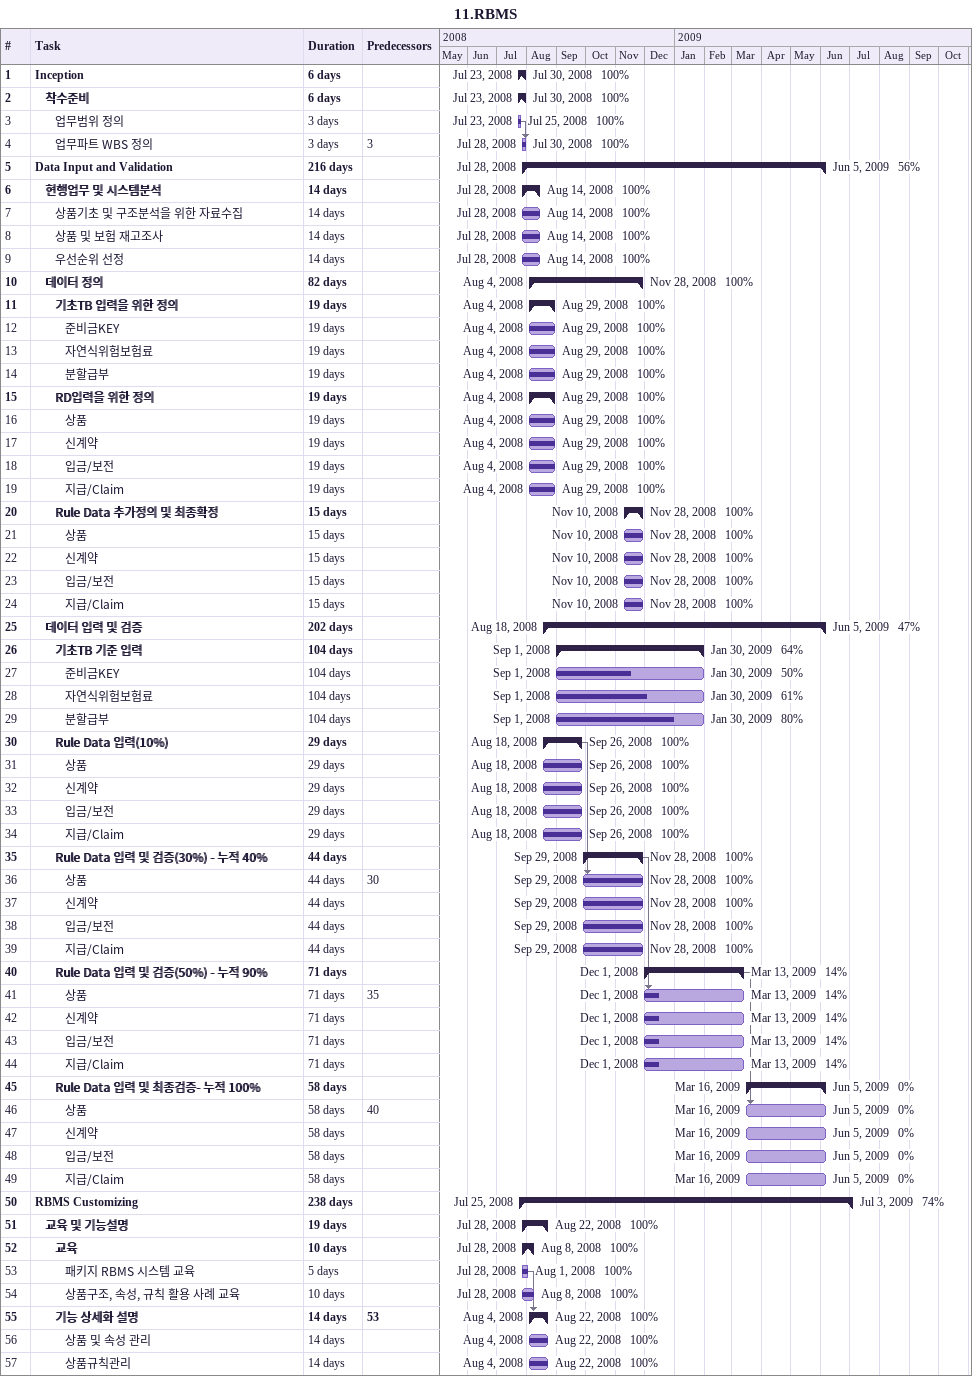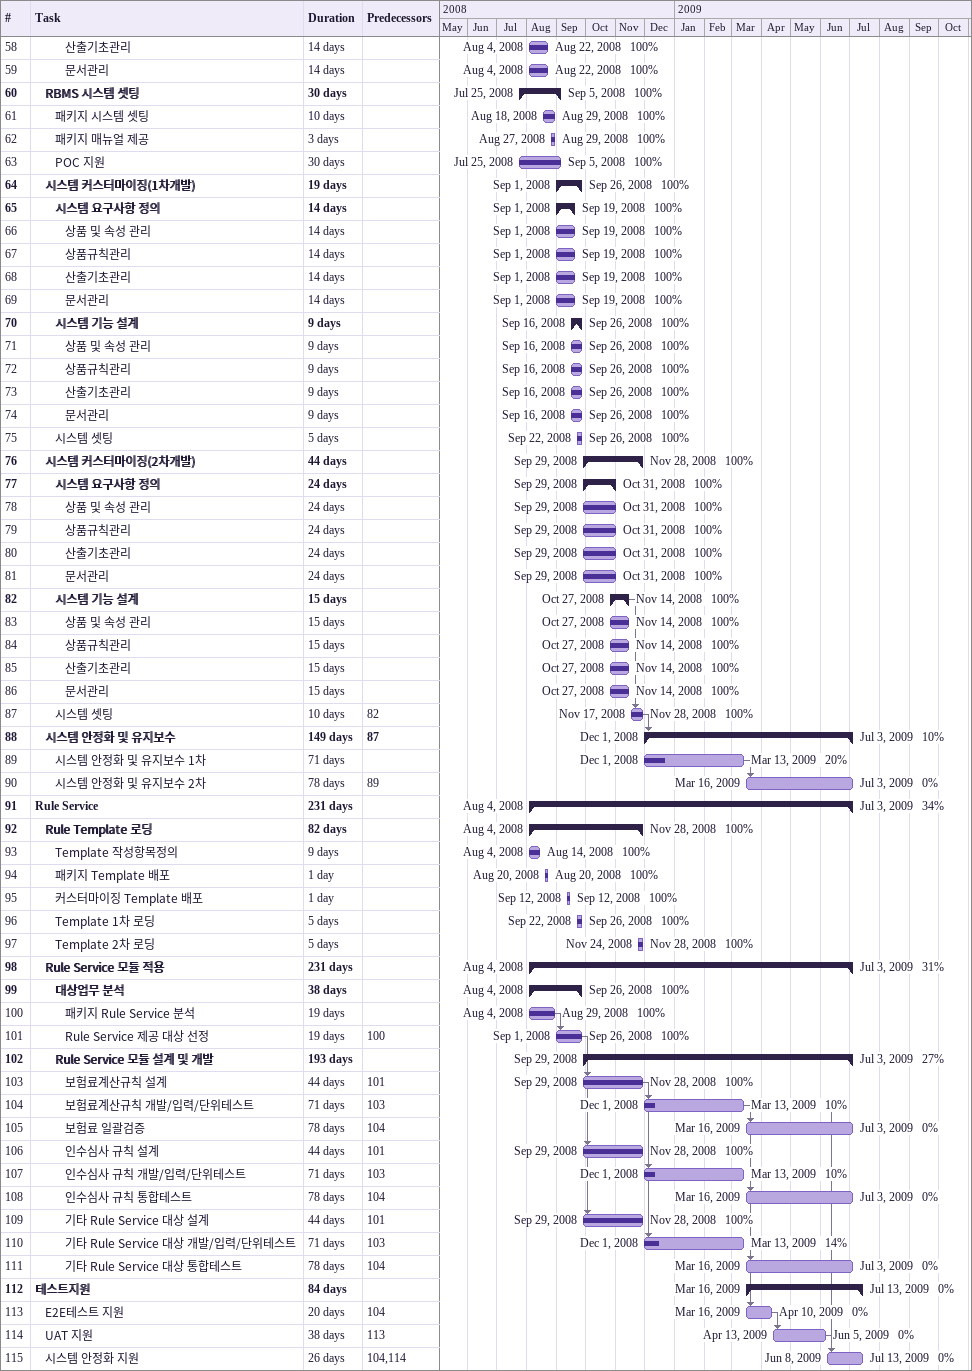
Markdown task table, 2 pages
11.RBMS

| ID | Level | Task | Duration | Start | Finish | Predecessors | % complete |
|---|---|---|---|---|---|---|---|
| 1 | 1 | **Inception** | 6d | 2008-07-23 | 2008-07-30 |  | 100 |
| 2 | 2 | **착수준비** | 6d | 2008-07-23 | 2008-07-30 |  | 100 |
| 3 | 3 | 업무범위 정의 | 3d | 2008-07-23 | 2008-07-25 |  | 100 |
| 4 | 3 | 업무파트 WBS 정의 | 3d | 2008-07-28 | 2008-07-30 | 3 | 100 |
| 5 | 1 | **Data Input and Validation** | 216d | 2008-07-28 | 2009-06-05 |  | 56 |
| 6 | 2 | **현행업무 및 시스템분석** | 14d | 2008-07-28 | 2008-08-14 |  | 100 |
| 7 | 3 | 상품기초 및 구조분석을 위한 자료수집 | 14d | 2008-07-28 | 2008-08-14 |  | 100 |
| 8 | 3 | 상품 및 보험 재고조사 | 14d | 2008-07-28 | 2008-08-14 |  | 100 |
| 9 | 3 | 우선순위 선정 | 14d | 2008-07-28 | 2008-08-14 |  | 100 |
| 10 | 2 | **데이터 정의** | 82d | 2008-08-04 | 2008-11-28 |  | 100 |
| 11 | 3 | **기초TB 입력을 위한 정의** | 19d | 2008-08-04 | 2008-08-29 |  | 100 |
| 12 | 4 | 준비금KEY | 19d | 2008-08-04 | 2008-08-29 |  | 100 |
| 13 | 4 | 자연식위험보험료 | 19d | 2008-08-04 | 2008-08-29 |  | 100 |
| 14 | 4 | 분할급부 | 19d | 2008-08-04 | 2008-08-29 |  | 100 |
| 15 | 3 | **RD입력을 위한 정의** | 19d | 2008-08-04 | 2008-08-29 |  | 100 |
| 16 | 4 | 상품 | 19d | 2008-08-04 | 2008-08-29 |  | 100 |
| 17 | 4 | 신계약 | 19d | 2008-08-04 | 2008-08-29 |  | 100 |
| 18 | 4 | 입금/보전 | 19d | 2008-08-04 | 2008-08-29 |  | 100 |
| 19 | 4 | 지급/Claim | 19d | 2008-08-04 | 2008-08-29 |  | 100 |
| 20 | 3 | **Rule Data 추가정의 및 최종확정** | 15d | 2008-11-10 | 2008-11-28 |  | 100 |
| 21 | 4 | 상품 | 15d | 2008-11-10 | 2008-11-28 |  | 100 |
| 22 | 4 | 신계약 | 15d | 2008-11-10 | 2008-11-28 |  | 100 |
| 23 | 4 | 입금/보전 | 15d | 2008-11-10 | 2008-11-28 |  | 100 |
| 24 | 4 | 지급/Claim | 15d | 2008-11-10 | 2008-11-28 |  | 100 |
| 25 | 2 | **데이터 입력 및 검증** | 202d | 2008-08-18 | 2009-06-05 |  | 47 |
| 26 | 3 | **기초TB 기준 입력** | 104d | 2008-09-01 | 2009-01-30 |  | 64 |
| 27 | 4 | 준비금KEY | 104d | 2008-09-01 | 2009-01-30 |  | 50 |
| 28 | 4 | 자연식위험보험료 | 104d | 2008-09-01 | 2009-01-30 |  | 61 |
| 29 | 4 | 분할급부 | 104d | 2008-09-01 | 2009-01-30 |  | 80 |
| 30 | 3 | **Rule Data 입력(10%)** | 29d | 2008-08-18 | 2008-09-26 |  | 100 |
| 31 | 4 | 상품 | 29d | 2008-08-18 | 2008-09-26 |  | 100 |
| 32 | 4 | 신계약 | 29d | 2008-08-18 | 2008-09-26 |  | 100 |
| 33 | 4 | 입금/보전 | 29d | 2008-08-18 | 2008-09-26 |  | 100 |
| 34 | 4 | 지급/Claim | 29d | 2008-08-18 | 2008-09-26 |  | 100 |
| 35 | 3 | **Rule Data 입력 및 검증(30%) - 누적 40%** | 44d | 2008-09-29 | 2008-11-28 |  | 100 |
| 36 | 4 | 상품 | 44d | 2008-09-29 | 2008-11-28 | 30 | 100 |
| 37 | 4 | 신계약 | 44d | 2008-09-29 | 2008-11-28 |  | 100 |
| 38 | 4 | 입금/보전 | 44d | 2008-09-29 | 2008-11-28 |  | 100 |
| 39 | 4 | 지급/Claim | 44d | 2008-09-29 | 2008-11-28 |  | 100 |
| 40 | 3 | **Rule Data 입력 및 검증(50%) - 누적 90%** | 71d | 2008-12-01 | 2009-03-13 |  | 14 |
| 41 | 4 | 상품 | 71d | 2008-12-01 | 2009-03-13 | 35 | 14 |
| 42 | 4 | 신계약 | 71d | 2008-12-01 | 2009-03-13 |  | 14 |
| 43 | 4 | 입금/보전 | 71d | 2008-12-01 | 2009-03-13 |  | 14 |
| 44 | 4 | 지급/Claim | 71d | 2008-12-01 | 2009-03-13 |  | 14 |
| 45 | 3 | **Rule Data 입력 및 최종검증- 누적 100%** | 58d | 2009-03-16 | 2009-06-05 |  | 0 |
| 46 | 4 | 상품 | 58d | 2009-03-16 | 2009-06-05 | 40 | 0 |
| 47 | 4 | 신계약 | 58d | 2009-03-16 | 2009-06-05 |  | 0 |
| 48 | 4 | 입금/보전 | 58d | 2009-03-16 | 2009-06-05 |  | 0 |
| 49 | 4 | 지급/Claim | 58d | 2009-03-16 | 2009-06-05 |  | 0 |
| 50 | 1 | **RBMS Customizing** | 238d | 2008-07-25 | 2009-07-03 |  | 74 |
| 51 | 2 | **교육 및 기능설명** | 19d | 2008-07-28 | 2008-08-22 |  | 100 |
| 52 | 3 | **교육** | 10d | 2008-07-28 | 2008-08-08 |  | 100 |
| 53 | 4 | 패키지 RBMS 시스템 교육 | 5d | 2008-07-28 | 2008-08-01 |  | 100 |
| 54 | 4 | 상품구조, 속성, 규칙 활용 사례 교육 | 10d | 2008-07-28 | 2008-08-08 |  | 100 |
| 55 | 3 | **기능 상세화 설명** | 14d | 2008-08-04 | 2008-08-22 | 53 | 100 |
| 56 | 4 | 상품 및 속성 관리 | 14d | 2008-08-04 | 2008-08-22 |  | 100 |
| 57 | 4 | 상품규칙관리 | 14d | 2008-08-04 | 2008-08-22 |  | 100 |
| 58 | 4 | 산출기초관리 | 14d | 2008-08-04 | 2008-08-22 |  | 100 |
| 59 | 4 | 문서관리 | 14d | 2008-08-04 | 2008-08-22 |  | 100 |
| 60 | 2 | **RBMS 시스템 셋팅** | 30d | 2008-07-25 | 2008-09-05 |  | 100 |
| 61 | 3 | 패키지 시스템 셋팅 | 10d | 2008-08-18 | 2008-08-29 |  | 100 |
| 62 | 3 | 패키지 매뉴얼 제공 | 3d | 2008-08-27 | 2008-08-29 |  | 100 |
| 63 | 3 | POC 지원 | 30d | 2008-07-25 | 2008-09-05 |  | 100 |
| 64 | 2 | **시스템 커스터마이징(1차개발)** | 19d | 2008-09-01 | 2008-09-26 |  | 100 |
| 65 | 3 | **시스템 요구사항 정의** | 14d | 2008-09-01 | 2008-09-19 |  | 100 |
| 66 | 4 | 상품 및 속성 관리 | 14d | 2008-09-01 | 2008-09-19 |  | 100 |
| 67 | 4 | 상품규칙관리 | 14d | 2008-09-01 | 2008-09-19 |  | 100 |
| 68 | 4 | 산출기초관리 | 14d | 2008-09-01 | 2008-09-19 |  | 100 |
| 69 | 4 | 문서관리 | 14d | 2008-09-01 | 2008-09-19 |  | 100 |
| 70 | 3 | **시스템 기능 설계** | 9d | 2008-09-16 | 2008-09-26 |  | 100 |
| 71 | 4 | 상품 및 속성 관리 | 9d | 2008-09-16 | 2008-09-26 |  | 100 |
| 72 | 4 | 상품규칙관리 | 9d | 2008-09-16 | 2008-09-26 |  | 100 |
| 73 | 4 | 산출기초관리 | 9d | 2008-09-16 | 2008-09-26 |  | 100 |
| 74 | 4 | 문서관리 | 9d | 2008-09-16 | 2008-09-26 |  | 100 |
| 75 | 3 | 시스템 셋팅 | 5d | 2008-09-22 | 2008-09-26 |  | 100 |
| 76 | 2 | **시스템 커스터마이징(2차개발)** | 44d | 2008-09-29 | 2008-11-28 |  | 100 |
| 77 | 3 | **시스템 요구사항 정의** | 24d | 2008-09-29 | 2008-10-31 |  | 100 |
| 78 | 4 | 상품 및 속성 관리 | 24d | 2008-09-29 | 2008-10-31 |  | 100 |
| 79 | 4 | 상품규칙관리 | 24d | 2008-09-29 | 2008-10-31 |  | 100 |
| 80 | 4 | 산출기초관리 | 24d | 2008-09-29 | 2008-10-31 |  | 100 |
| 81 | 4 | 문서관리 | 24d | 2008-09-29 | 2008-10-31 |  | 100 |
| 82 | 3 | **시스템 기능 설계** | 15d | 2008-10-27 | 2008-11-14 |  | 100 |
| 83 | 4 | 상품 및 속성 관리 | 15d | 2008-10-27 | 2008-11-14 |  | 100 |
| 84 | 4 | 상품규칙관리 | 15d | 2008-10-27 | 2008-11-14 |  | 100 |
| 85 | 4 | 산출기초관리 | 15d | 2008-10-27 | 2008-11-14 |  | 100 |
| 86 | 4 | 문서관리 | 15d | 2008-10-27 | 2008-11-14 |  | 100 |
| 87 | 3 | 시스템 셋팅 | 10d | 2008-11-17 | 2008-11-28 | 82 | 100 |
| 88 | 2 | **시스템 안정화 및 유지보수** | 149d | 2008-12-01 | 2009-07-03 | 87 | 10 |
| 89 | 3 | 시스템 안정화 및 유지보수 1차 | 71d | 2008-12-01 | 2009-03-13 |  | 20 |
| 90 | 3 | 시스템 안정화 및 유지보수 2차 | 78d | 2009-03-16 | 2009-07-03 | 89 | 0 |
| 91 | 1 | **Rule Service** | 231d | 2008-08-04 | 2009-07-03 |  | 34 |
| 92 | 2 | **Rule Template 로딩** | 82d | 2008-08-04 | 2008-11-28 |  | 100 |
| 93 | 3 | Template 작성항목정의 | 9d | 2008-08-04 | 2008-08-14 |  | 100 |
| 94 | 3 | 패키지 Template 배포 | 1d | 2008-08-20 | 2008-08-20 |  | 100 |
| 95 | 3 | 커스터마이징 Template 배포 | 1d | 2008-09-12 | 2008-09-12 |  | 100 |
| 96 | 3 | Template 1차 로딩 | 5d | 2008-09-22 | 2008-09-26 |  | 100 |
| 97 | 3 | Template 2차 로딩 | 5d | 2008-11-24 | 2008-11-28 |  | 100 |
| 98 | 2 | **Rule Service 모듈 적용** | 231d | 2008-08-04 | 2009-07-03 |  | 31 |
| 99 | 3 | **대상업무 분석** | 38d | 2008-08-04 | 2008-09-26 |  | 100 |
| 100 | 4 | 패키지 Rule Service 분석 | 19d | 2008-08-04 | 2008-08-29 |  | 100 |
| 101 | 4 | Rule Service 제공 대상 선정 | 19d | 2008-09-01 | 2008-09-26 | 100 | 100 |
| 102 | 3 | **Rule Service 모듈 설계 및 개발** | 193d | 2008-09-29 | 2009-07-03 |  | 27 |
| 103 | 4 | 보험료계산규칙 설계 | 44d | 2008-09-29 | 2008-11-28 | 101 | 100 |
| 104 | 4 | 보험료계산규칙 개발/입력/단위테스트 | 71d | 2008-12-01 | 2009-03-13 | 103 | 10 |
| 105 | 4 | 보험료 일괄검증 | 78d | 2009-03-16 | 2009-07-03 | 104 | 0 |
| 106 | 4 | 인수심사 규칙 설계 | 44d | 2008-09-29 | 2008-11-28 | 101 | 100 |
| 107 | 4 | 인수심사 규칙 개발/입력/단위테스트 | 71d | 2008-12-01 | 2009-03-13 | 103 | 10 |
| 108 | 4 | 인수심사 규칙 통합테스트 | 78d | 2009-03-16 | 2009-07-03 | 104 | 0 |
| 109 | 4 | 기타 Rule Service 대상 설계 | 44d | 2008-09-29 | 2008-11-28 | 101 | 100 |
| 110 | 4 | 기타 Rule Service 대상 개발/입력/단위테스트 | 71d | 2008-12-01 | 2009-03-13 | 103 | 14 |
| 111 | 4 | 기타 Rule Service 대상 통합테스트 | 78d | 2009-03-16 | 2009-07-03 | 104 | 0 |
| 112 | 1 | **테스트지원** | 84d | 2009-03-16 | 2009-07-13 |  | 0 |
| 113 | 2 | E2E테스트 지원 | 20d | 2009-03-16 | 2009-04-10 | 104 | 0 |
| 114 | 2 | UAT 지원 | 38d | 2009-04-13 | 2009-06-05 | 113 | 0 |
| 115 | 2 | 시스템 안정화 지원 | 26d | 2009-06-08 | 2009-07-13 | 104, 114 | 0 |
